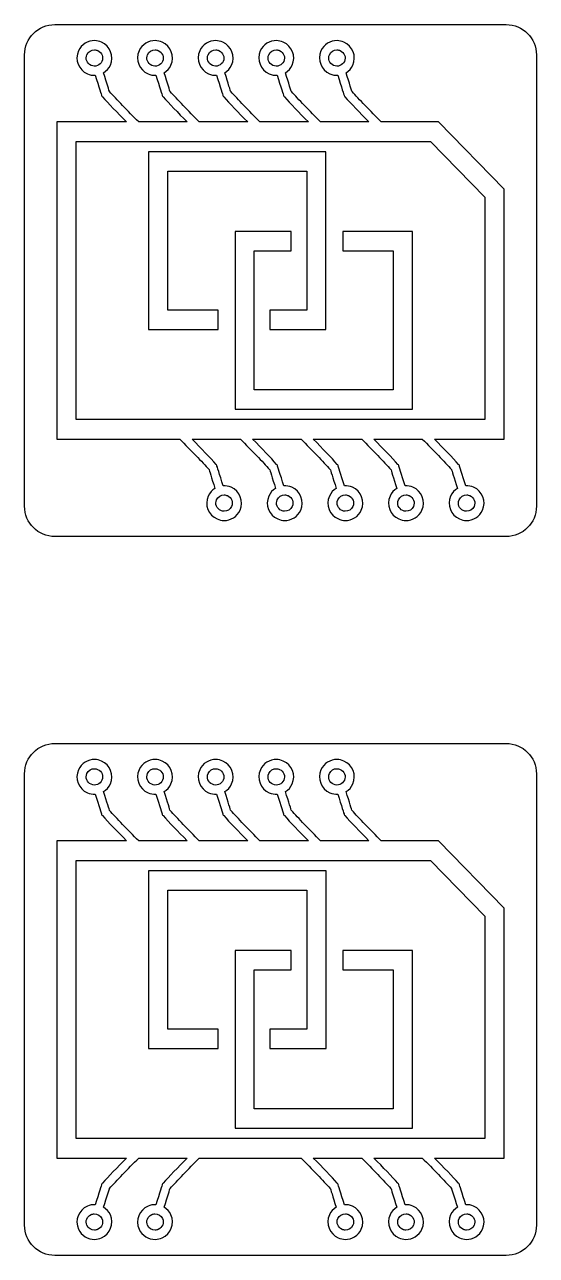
# Model space of a CAD drawing. Extents: x 3 to 1707, y 187 to 1378.
# Drawn here: x 1120.9 to 1289.9, y 659.2 to 1065.7 of the extents above; entities that cross this region are included whole.
import ezdxf

# ---------------------------------------------------------------- set-up
doc = ezdxf.new("R2010")
doc.units = 0
doc.layers.add('Drawings', color=7, linetype='CONTINUOUS')

msp = doc.modelspace()

# ---------------------------------------------------------------- linework, layer by layer
at = {"layer": 'Drawings', "color": 7}
for points in [[(1130.862334, 1065.653784), (1279.94102, 1065.653784)], [(1143.945612, 1057.325566), (1143.945612, 1057.319919)], [(1143.945612, 1057.325396), (1143.945612, 1057.325566)], [(1144.005051, 1060.358398), (1144.006322, 1060.358398)], [(1163.976326, 1057.325566), (1163.976326, 1057.319919)], [(1163.976326, 1057.325396), (1163.976326, 1057.325566)], [(1184.007039, 1057.325566), (1184.007039, 1057.319919)], [(1184.007039, 1057.325396), (1184.007039, 1057.325566)], [(1204.037753, 1057.325566), (1204.037753, 1057.319919)], [(1204.037753, 1057.325396), (1204.037753, 1057.325566)], [(1224.068466, 1057.325566), (1224.068466, 1057.319919)], [(1224.068466, 1057.325396), (1224.068466, 1057.325566)], [(1120.857044, 906.593741), (1120.857044, 1055.650001)], [(1289.94631, 1055.650001), (1289.94631, 906.593741)], [(1146.306123, 1042.244128), (1146.410883, 1042.006972), (1146.581718, 1041.819505)], [(1166.335707, 1042.244156), (1166.440467, 1042.007), (1166.611302, 1041.819534)], [(1186.366562, 1042.244184), (1186.471322, 1042.007028), (1186.642156, 1041.819562)], [(1206.397417, 1042.244213), (1206.502176, 1042.007056), (1206.673011, 1041.81959)], [(1226.428271, 1042.244241), (1226.533031, 1042.007085), (1226.703866, 1041.819618)], [(1154.512398, 1033.515059), (1131.547677, 1033.515059), (1131.547677, 931.959427), (1131.547677, 928.733595), (1172.133016, 928.733595)], [(1174.541982, 1033.515087), (1158.542768, 1033.515087)], [(1194.572837, 1033.515115), (1178.573623, 1033.515115)], [(1214.603691, 1033.515144), (1198.604477, 1033.515144)], [(1234.634546, 1033.515172), (1218.635332, 1033.515172)], [(1256.286833, 928.733737), (1279.25706, 928.733737), (1279.25706, 1011.298355), (1257.610449, 1033.5152), (1238.666187, 1033.5152)], [(1176.164431, 928.733624), (1192.163616, 928.733624)], [(1196.195031, 928.733652), (1212.194217, 928.733652)], [(1216.225632, 928.73368), (1232.224818, 928.73368)], [(1236.256233, 928.733708), (1252.255418, 928.733708)], [(1184.376466, 919.999049), (1184.271706, 920.236205), (1184.100589, 920.423672)], [(1204.407066, 919.999078), (1204.302306, 920.236234), (1204.131189, 920.4237)], [(1224.437667, 919.999106), (1224.332907, 920.236262), (1224.16179, 920.423728)], [(1244.468267, 919.999134), (1244.363508, 920.23629), (1244.192391, 920.423756)], [(1264.498868, 919.999162), (1264.394108, 920.236318), (1264.222991, 920.423785)], [(1186.797658, 910.321497), (1186.797658, 910.32161)], [(1206.828372, 910.321497), (1206.828372, 910.32161)], [(1226.859085, 910.321497), (1226.859085, 910.32161)], [(1246.889799, 910.321497), (1246.889799, 910.32161)], [(1266.920512, 910.321497), (1266.920512, 910.32161)], [(1279.94102, 896.589986), (1130.862334, 896.589986)], [(1130.862334, 828.232942), (1279.94102, 828.232942)], [(1144.00796, 822.937414), (1144.00796, 822.937527)], [(1120.857044, 669.172898), (1120.857044, 818.229158)], [(1143.941885, 819.904723), (1143.941885, 819.899076)], [(1143.941885, 819.904554), (1143.941885, 819.904723)], [(1163.972542, 819.904554), (1163.97257, 819.904723)], [(1163.97257, 819.904723), (1163.97257, 819.899076)], [(1184.003312, 819.904723), (1184.003312, 819.899076)], [(1184.003312, 819.904554), (1184.003312, 819.904723)], [(1204.033969, 819.904554), (1204.033997, 819.904723)], [(1204.033997, 819.904723), (1204.033997, 819.899076)], [(1224.064739, 819.904723), (1224.064739, 819.899076)], [(1224.064739, 819.904554), (1224.064739, 819.904723)], [(1289.94631, 818.229158), (1289.94631, 669.172898)], [(1146.307761, 804.823285), (1146.412521, 804.586129), (1146.583355, 804.398663)], [(1166.338616, 804.823201), (1166.443375, 804.586044), (1166.61421, 804.398578)], [(1186.36947, 804.823229), (1186.47423, 804.586073), (1186.645065, 804.398606)], [(1206.400325, 804.823257), (1206.505085, 804.586101), (1206.67592, 804.398635)], [(1226.43118, 804.823285), (1226.53594, 804.586129), (1226.706774, 804.398663)], [(1154.514036, 796.094216), (1131.549287, 796.094216), (1131.549287, 694.538585), (1131.549287, 691.312753), (1154.519542, 691.312753)], [(1174.54489, 796.094132), (1158.545676, 796.094132)], [(1194.575745, 796.09416), (1178.576531, 796.09416)], [(1214.6066, 796.094188), (1198.607386, 796.094188)], [(1234.637454, 796.094216), (1218.63824, 796.094216)], [(1256.289713, 691.312781), (1279.259968, 691.312781), (1279.259968, 773.877399), (1257.613329, 796.094245), (1238.669095, 796.094245)], [(1158.551183, 691.312725), (1174.550396, 691.312725)], [(1178.582037, 691.312696), (1212.190857, 691.312696)], [(1216.228004, 691.312725), (1232.221711, 691.312725)], [(1236.258859, 691.312753), (1252.252566, 691.312753)], [(1146.583355, 683.002801), (1146.412521, 682.815335), (1146.307761, 682.578179)], [(1166.61421, 683.002773), (1166.443375, 682.815306), (1166.338616, 682.57815)], [(1224.434278, 682.57815), (1224.329519, 682.815306), (1224.158684, 683.002773)], [(1244.465133, 682.578179), (1244.360373, 682.815335), (1244.189539, 683.002801)], [(1264.495988, 682.578207), (1264.391228, 682.815363), (1264.220393, 683.002829)], [(1143.886681, 672.900909), (1143.886681, 672.900767)], [(1163.917423, 672.900909), (1163.917395, 672.900767)], [(1226.860836, 672.900626), (1226.860836, 672.900767)], [(1246.891578, 672.900626), (1246.89155, 672.900767)], [(1266.922263, 672.900626), (1266.922263, 672.900767)], [(1279.94102, 659.169143), (1130.862334, 659.169143)]]:
    msp.add_lwpolyline(points, dxfattribs=at)
for points in [[(1130.862334, 1065.653784)], [(1137.840434, 1027.052412), (1254.996961, 1027.052412), (1272.959503, 1008.618321), (1272.959503, 935.190793), (1137.840434, 935.190793)], [(1161.819941, 1023.589481), (1161.819941, 964.929046), (1184.762608, 964.929046), (1184.762608, 971.309027), (1168.200854, 971.309027), (1168.200854, 1017.198489), (1214.05863, 1017.198489), (1214.05863, 971.309027), (1201.875862, 971.309027), (1201.875862, 964.929046), (1220.434037, 964.929046), (1220.434037, 968.116284), (1220.434037, 1023.589481)], [(1190.371434, 997.314159), (1190.371434, 994.126922), (1190.371434, 938.653725), (1248.98553, 938.653725), (1248.98553, 997.314159), (1226.042863, 997.314159), (1226.042863, 990.934179), (1242.604589, 990.934179), (1242.604589, 945.039211), (1196.746841, 945.039211), (1196.746841, 990.934179), (1208.92961, 990.934179), (1208.92961, 997.314159)], [(1130.862334, 828.232942)], [(1137.842185, 789.63157), (1254.998683, 789.63157), (1272.961281, 771.197478), (1272.961281, 697.76995), (1137.842185, 697.76995)], [(1161.821692, 786.168638), (1161.821692, 727.508203), (1184.764359, 727.508203), (1184.764359, 733.888184), (1168.202605, 733.888184), (1168.202605, 779.777647), (1214.054846, 779.777647), (1214.054846, 733.888184), (1201.877584, 733.888184), (1201.877584, 727.508203), (1220.435788, 727.508203), (1220.435788, 730.695441), (1220.435788, 786.168638)], [(1190.373157, 759.893317), (1190.373157, 756.706079), (1190.373157, 701.232882), (1248.987281, 701.232882), (1248.987281, 759.893317), (1226.044614, 759.893317), (1226.044614, 753.513336), (1242.606339, 753.513336), (1242.606339, 707.618368), (1196.748592, 707.618368), (1196.748592, 753.513336), (1208.925854, 753.513336), (1208.925854, 759.893317)]]:
    msp.add_lwpolyline(points, close=True, dxfattribs=at)
for points in [[(1120.857044, 1055.650001), (1120.857044, 1061.192086), (1125.319414, 1065.653784), (1130.862334, 1065.653784)], [(1279.94102, 1065.653784), (1285.483968, 1065.653784), (1289.94631, 1061.192086), (1289.94631, 1055.650001)], [(1138.645701, 1056.950577), (1137.368648, 1054.062494), (1138.706411, 1050.656932), (1141.596255, 1049.379536)], [(1144.006322, 1060.358398), (1141.765904, 1060.394536), (1139.603476, 1059.116716), (1138.645701, 1056.950577)], [(1141.44177, 1055.715219), (1141.896161, 1056.742896), (1142.891266, 1057.349592), (1143.945612, 1057.325396)], [(1143.945612, 1057.319919), (1144.29708, 1057.311449), (1144.650919, 1057.236632), (1144.998998, 1057.082763)], [(1146.233159, 1059.867626), (1145.51074, 1060.186968), (1144.751867, 1060.34637), (1144.005051, 1060.358398)], [(1144.998998, 1057.082763), (1146.391456, 1056.46723), (1147.011204, 1054.896296), (1146.40532, 1053.52607)], [(1149.183713, 1052.291051), (1150.460737, 1055.179133), (1149.12272, 1058.590257), (1146.233159, 1059.867626)], [(1158.675285, 1056.950605), (1157.398232, 1054.062523), (1158.735995, 1050.65696), (1161.625839, 1049.379564)], [(1164.035934, 1060.358426), (1161.795488, 1060.394564), (1159.63306, 1059.116744), (1158.675285, 1056.950605)], [(1161.472483, 1055.715219), (1161.926875, 1056.742896), (1162.92198, 1057.349592), (1163.976326, 1057.325396)], [(1163.976326, 1057.319919), (1164.327793, 1057.311449), (1164.681633, 1057.236632), (1165.029712, 1057.082763)], [(1166.264013, 1059.867654), (1165.541595, 1060.186996), (1164.782722, 1060.346399), (1164.035934, 1060.358426)], [(1165.029712, 1057.082763), (1166.422169, 1056.46723), (1167.041918, 1054.896296), (1166.436034, 1053.52607)], [(1169.214567, 1052.291079), (1170.491592, 1055.179161), (1169.153575, 1058.590286), (1166.264013, 1059.867654)], [(1178.706139, 1056.950633), (1177.429087, 1054.062551), (1178.766849, 1050.656989), (1181.656694, 1049.379592)], [(1184.066761, 1060.358454), (1181.826342, 1060.394592), (1179.663915, 1059.116772), (1178.706139, 1056.950633)], [(1181.503197, 1055.715219), (1181.957588, 1056.742896), (1182.952693, 1057.349592), (1184.007039, 1057.325396)], [(1184.007039, 1057.319919), (1184.358507, 1057.311449), (1184.712346, 1057.236632), (1185.060425, 1057.082763)], [(1186.294868, 1059.867682), (1185.572449, 1060.187024), (1184.813576, 1060.346427), (1184.066761, 1060.358454)], [(1185.060425, 1057.082763), (1186.452883, 1056.46723), (1187.072631, 1054.896296), (1186.466747, 1053.52607)], [(1189.245422, 1052.291107), (1190.522446, 1055.179189), (1189.18443, 1058.590314), (1186.294868, 1059.867682)], [(1198.736994, 1056.950661), (1197.459942, 1054.062579), (1198.797704, 1050.657017), (1201.687548, 1049.37962)], [(1204.097644, 1060.358482), (1201.857197, 1060.39462), (1199.694769, 1059.1168), (1198.736994, 1056.950661)], [(1201.53391, 1055.715219), (1201.988302, 1056.742896), (1202.983407, 1057.349592), (1204.037753, 1057.325396)], [(1204.037753, 1057.319919), (1204.38922, 1057.311449), (1204.74306, 1057.236632), (1205.091139, 1057.082763)], [(1206.325723, 1059.86771), (1205.603304, 1060.187052), (1204.844431, 1060.346455), (1204.097644, 1060.358482)], [(1205.091139, 1057.082763), (1206.483596, 1056.46723), (1207.103345, 1054.896296), (1206.497461, 1053.52607)], [(1209.276277, 1052.291136), (1210.553301, 1055.179218), (1209.215285, 1058.590342), (1206.325723, 1059.86771)], [(1218.767849, 1056.950689), (1217.490797, 1054.062607), (1218.828559, 1050.657045), (1221.718403, 1049.379648)], [(1224.12847, 1060.358511), (1221.888052, 1060.394649), (1219.725624, 1059.116829), (1218.767849, 1056.950689)], [(1221.564624, 1055.715219), (1222.019015, 1056.742896), (1223.01412, 1057.349592), (1224.068466, 1057.325396)], [(1224.068466, 1057.319919), (1224.419934, 1057.311449), (1224.773773, 1057.236632), (1225.121852, 1057.082763)], [(1226.356577, 1059.867738), (1225.634159, 1060.187081), (1224.875286, 1060.346483), (1224.12847, 1060.358511)], [(1225.121852, 1057.082763), (1226.51431, 1056.46723), (1227.134059, 1054.896296), (1226.528174, 1053.52607)], [(1229.307131, 1052.291164), (1230.584156, 1055.179246), (1229.246139, 1058.59037), (1226.356577, 1059.867738)], [(1142.826067, 1052.164059), (1141.433722, 1052.779536), (1140.835829, 1054.344936), (1141.44177, 1055.715219)], [(1146.40532, 1053.52607), (1145.799436, 1052.155815), (1144.218496, 1051.548555), (1142.826067, 1052.164059)], [(1162.85678, 1052.164059), (1161.464435, 1052.779536), (1160.866542, 1054.344936), (1161.472483, 1055.715219)], [(1166.436034, 1053.52607), (1165.83015, 1052.155815), (1164.249209, 1051.548555), (1162.85678, 1052.164059)], [(1182.887494, 1052.164059), (1181.495149, 1052.779536), (1180.897256, 1054.344936), (1181.503197, 1055.715219)], [(1186.466747, 1053.52607), (1185.860863, 1052.155815), (1184.279923, 1051.548555), (1182.887494, 1052.164059)], [(1202.918207, 1052.164059), (1201.525863, 1052.779536), (1200.92797, 1054.344936), (1201.53391, 1055.715219)], [(1206.497461, 1053.52607), (1205.891577, 1052.155815), (1204.310636, 1051.548555), (1202.918207, 1052.164059)], [(1222.948921, 1052.164059), (1221.556576, 1052.779536), (1220.958683, 1054.344936), (1221.564624, 1055.715219)], [(1226.528174, 1053.52607), (1225.92229, 1052.155815), (1224.34135, 1051.548555), (1222.948921, 1052.164059)], [(1141.596255, 1049.379536), (1142.44639, 1049.003756), (1143.33586, 1048.875466), (1144.210392, 1048.921852)], [(1144.210392, 1048.921852), (1145.382797, 1045.148783), (1146.306152, 1042.244128), (1146.306123, 1042.244128)], [(1146.944593, 1049.748991), (1147.89977, 1050.334908), (1148.699644, 1051.196321), (1149.183713, 1052.291051)], [(1148.902443, 1043.53996), (1148.8855, 1043.581463), (1148.010827, 1046.313248), (1146.944593, 1049.748991)], [(1161.625839, 1049.379564), (1162.475974, 1049.003784), (1163.365444, 1048.875494), (1164.239976, 1048.921881)], [(1164.239976, 1048.921881), (1165.412381, 1045.148811), (1166.335736, 1042.244156), (1166.335707, 1042.244156)], [(1166.975448, 1049.749019), (1167.930625, 1050.334936), (1168.730498, 1051.196349), (1169.214567, 1052.291079)], [(1168.933297, 1043.539989), (1168.916355, 1043.581491), (1168.041682, 1046.313276), (1166.975448, 1049.749019)], [(1181.656694, 1049.379592), (1182.506829, 1049.003812), (1183.396298, 1048.875522), (1184.270831, 1048.921909)], [(1184.270831, 1048.921909), (1185.443236, 1045.148839), (1186.36659, 1042.244184), (1186.366562, 1042.244184)], [(1187.006302, 1049.749047), (1187.96148, 1050.334964), (1188.761353, 1051.196378), (1189.245422, 1052.291107)], [(1188.964152, 1043.540017), (1188.94721, 1043.581519), (1188.072536, 1046.313304), (1187.006302, 1049.749047)], [(1201.687548, 1049.37962), (1202.537684, 1049.003841), (1203.427153, 1048.87555), (1204.301685, 1048.921937)], [(1204.301685, 1048.921937), (1205.474091, 1045.148867), (1206.397445, 1042.244213), (1206.397417, 1042.244213)], [(1207.037157, 1049.749076), (1207.992335, 1050.334993), (1208.792208, 1051.196406), (1209.276277, 1052.291136)], [(1208.995007, 1043.540045), (1208.978064, 1043.581547), (1208.103391, 1046.313332), (1207.037157, 1049.749076)], [(1221.718403, 1049.379648), (1222.568538, 1049.003869), (1223.458008, 1048.875579), (1224.33254, 1048.921965)], [(1224.33254, 1048.921965), (1225.504946, 1045.148896), (1226.4283, 1042.244241), (1226.428271, 1042.244241)], [(1227.068012, 1049.749104), (1228.023189, 1050.335021), (1228.823062, 1051.196434), (1229.307131, 1052.291164)], [(1229.025861, 1043.540073), (1229.008919, 1043.581576), (1228.134246, 1046.313361), (1227.068012, 1049.749104)], [(1146.581718, 1041.819505), (1148.498454, 1039.66257), (1151.506273, 1036.567739), (1154.512398, 1033.515059)], [(1158.542768, 1033.515087), (1154.994575, 1037.104192), (1151.151671, 1041.028194), (1148.902443, 1043.53996)], [(1166.611302, 1041.819534), (1168.528038, 1039.662598), (1171.535857, 1036.567767), (1174.541982, 1033.515087)], [(1178.573623, 1033.515115), (1175.02543, 1037.10422), (1171.182526, 1041.028223), (1168.933297, 1043.539989)], [(1186.642156, 1041.819562), (1188.558893, 1039.662627), (1191.566712, 1036.567795), (1194.572837, 1033.515115)], [(1198.604477, 1033.515144), (1195.056284, 1037.104248), (1191.213381, 1041.028251), (1188.964152, 1043.540017)], [(1206.673011, 1041.81959), (1208.589747, 1039.662655), (1211.597566, 1036.567823), (1214.603691, 1033.515144)], [(1218.635332, 1033.515172), (1215.087139, 1037.104276), (1211.244235, 1041.028279), (1208.995007, 1043.540045)], [(1226.703866, 1041.819618), (1228.620602, 1039.662683), (1231.628421, 1036.567852), (1234.634546, 1033.515172)], [(1238.666187, 1033.5152), (1235.117994, 1037.104305), (1231.27509, 1041.028307), (1229.025861, 1043.540073)], [(1172.133016, 928.733595), (1175.682564, 925.14322), (1179.528292, 921.216507), (1181.778876, 918.703217)], [(1184.100589, 920.423672), (1182.182638, 922.582019), (1179.172363, 925.679165), (1176.164431, 928.733624)], [(1192.163616, 928.733624), (1195.713165, 925.143249), (1199.558892, 921.216536), (1201.809476, 918.703245)], [(1204.131189, 920.4237), (1202.213239, 922.582047), (1199.202963, 925.679193), (1196.195031, 928.733652)], [(1212.194217, 928.733652), (1215.743765, 925.143277), (1219.589493, 921.216564), (1221.840077, 918.703273)], [(1224.16179, 920.423728), (1222.24384, 922.582075), (1219.233564, 925.679222), (1216.225632, 928.73368)], [(1232.224818, 928.73368), (1235.774366, 925.143305), (1239.620093, 921.216592), (1241.870677, 918.703301)], [(1244.192391, 920.423756), (1242.27444, 922.582103), (1239.264164, 925.67925), (1236.256233, 928.733708)], [(1252.255418, 928.733708), (1255.804966, 925.143333), (1259.650694, 921.21662), (1261.901278, 918.70333)], [(1264.222991, 920.423785), (1262.305041, 922.582132), (1259.294765, 925.679306), (1256.286833, 928.733737)], [(1181.778876, 918.703217), (1181.795818, 918.661714), (1182.670491, 915.92993), (1183.736725, 912.494186)], [(1186.472197, 913.321325), (1185.299792, 917.094395), (1184.376437, 919.999049), (1184.376466, 919.999049)], [(1201.809476, 918.703245), (1201.826419, 918.661743), (1202.701092, 915.929958), (1203.767326, 912.494214)], [(1206.502798, 913.321353), (1205.330392, 917.094423), (1204.407038, 919.999078), (1204.407066, 919.999078)], [(1221.840077, 918.703273), (1221.857019, 918.661771), (1222.731692, 915.929986), (1223.797926, 912.494243)], [(1226.533398, 913.321381), (1225.360993, 917.094451), (1224.437639, 919.999106), (1224.437667, 919.999106)], [(1241.870677, 918.703301), (1241.88762, 918.661799), (1242.762293, 915.930014), (1243.828527, 912.494271)], [(1246.563999, 913.321409), (1245.391593, 917.094479), (1244.468239, 919.999134), (1244.468267, 919.999134)], [(1261.901278, 918.70333), (1261.91822, 918.661827), (1262.792894, 915.930043), (1263.859128, 912.494299)], [(1266.594599, 913.321438), (1265.422194, 917.094507), (1264.49884, 919.999162), (1264.498868, 919.999162)], [(1183.736725, 912.494186), (1182.781548, 911.908269), (1181.981675, 911.046856), (1181.497606, 909.952126)], [(1189.086334, 912.863642), (1188.236199, 913.239421), (1187.346729, 913.367711), (1186.472197, 913.321325)], [(1192.036888, 905.292601), (1193.313941, 908.180683), (1191.976178, 911.586245), (1189.086334, 912.863642)], [(1203.767326, 912.494214), (1202.812148, 911.908298), (1202.012275, 911.046884), (1201.528206, 909.952154)], [(1209.116935, 912.86367), (1208.266799, 913.239449), (1207.37733, 913.36774), (1206.502798, 913.321353)], [(1212.067489, 905.292629), (1213.344541, 908.180711), (1212.006779, 911.586273), (1209.116935, 912.86367)], [(1223.797926, 912.494243), (1222.842749, 911.908326), (1222.042876, 911.046912), (1221.558807, 909.952183)], [(1229.147535, 912.863698), (1228.2974, 913.239478), (1227.40793, 913.367768), (1226.533398, 913.321381)], [(1232.098089, 905.292657), (1233.375142, 908.180739), (1232.03738, 911.586302), (1229.147535, 912.863698)], [(1243.828527, 912.494271), (1242.87335, 911.908354), (1242.073476, 911.046941), (1241.589407, 909.952211)], [(1249.178136, 912.863726), (1248.328001, 913.239506), (1247.438531, 913.367796), (1246.563999, 913.321409)], [(1252.12869, 905.292685), (1253.405742, 908.180767), (1252.06798, 911.58633), (1249.178136, 912.863726)], [(1263.859128, 912.494299), (1262.90395, 911.908382), (1262.104077, 911.046969), (1261.620008, 909.952239)], [(1269.208736, 912.863755), (1268.358601, 913.239534), (1267.469132, 913.367824), (1266.594599, 913.321438)], [(1272.15929, 905.292714), (1273.436343, 908.180796), (1272.098581, 911.586358), (1269.208736, 912.863755)], [(1130.862334, 896.589986), (1125.319414, 896.589986), (1120.857044, 901.051656), (1120.857044, 906.593741)], [(1181.497606, 909.952126), (1180.220581, 907.064044), (1181.558598, 903.65292), (1184.44816, 902.375552)], [(1185.683619, 905.165666), (1184.291161, 905.781199), (1183.671385, 907.352132), (1184.277269, 908.722359)], [(1184.277269, 908.722359), (1184.731689, 909.750064), (1185.737185, 910.346144), (1186.797658, 910.321497)], [(1189.240848, 906.527789), (1188.786456, 905.500112), (1187.791351, 904.89895), (1186.737005, 904.923145)], [(1186.797658, 910.32161), (1187.151159, 910.31314), (1187.508443, 910.238323), (1187.856551, 910.084454)], [(1187.856551, 910.084454), (1189.248895, 909.468977), (1189.846788, 907.898072), (1189.240848, 906.527789)], [(1201.528206, 909.952154), (1200.251182, 907.064072), (1201.589198, 903.652948), (1204.47876, 902.37558)], [(1205.714332, 905.165666), (1204.321875, 905.781199), (1203.702098, 907.352132), (1204.307982, 908.722359)], [(1204.307982, 908.722359), (1204.762402, 909.750064), (1205.767898, 910.346144), (1206.828372, 910.321497)], [(1209.271561, 906.527789), (1208.817169, 905.500112), (1207.822065, 904.89895), (1206.767718, 904.923145)], [(1206.828372, 910.32161), (1207.181872, 910.31314), (1207.539157, 910.238323), (1207.887264, 910.084454)], [(1207.887264, 910.084454), (1209.279609, 909.468977), (1209.877502, 907.898072), (1209.271561, 906.527789)], [(1221.558807, 909.952183), (1220.281783, 907.064101), (1221.619799, 903.652976), (1224.509361, 902.375608)], [(1225.745046, 905.165666), (1224.352588, 905.781199), (1223.732812, 907.352132), (1224.338696, 908.722359)], [(1224.338696, 908.722359), (1224.793116, 909.750064), (1225.798612, 910.346144), (1226.859085, 910.321497)], [(1229.302275, 906.527789), (1228.847883, 905.500112), (1227.852778, 904.89895), (1226.798432, 904.923145)], [(1226.859085, 910.32161), (1227.212586, 910.31314), (1227.56987, 910.238323), (1227.917978, 910.084454)], [(1227.917978, 910.084454), (1229.310322, 909.468977), (1229.908215, 907.898072), (1229.302275, 906.527789)], [(1241.589407, 909.952211), (1240.312383, 907.064129), (1241.6504, 903.653005), (1244.539961, 902.375636)], [(1245.775759, 905.165666), (1244.383302, 905.781199), (1243.763525, 907.352132), (1244.369409, 908.722359)], [(1244.369409, 908.722359), (1244.823829, 909.750064), (1245.829325, 910.346144), (1246.889799, 910.321497)], [(1249.332988, 906.527789), (1248.878596, 905.500112), (1247.883492, 904.89895), (1246.829146, 904.923145)], [(1246.889799, 910.32161), (1247.243299, 910.31314), (1247.600584, 910.238323), (1247.948691, 910.084454)], [(1247.948691, 910.084454), (1249.341036, 909.468977), (1249.938929, 907.898072), (1249.332988, 906.527789)], [(1261.620008, 909.952239), (1260.342984, 907.064157), (1261.681, 903.653033), (1264.570562, 902.375665)], [(1265.806473, 905.165666), (1264.414015, 905.781199), (1263.794239, 907.352132), (1264.400123, 908.722359)], [(1264.400123, 908.722359), (1264.854543, 909.750064), (1265.860039, 910.346144), (1266.920512, 910.321497)], [(1269.363702, 906.527789), (1268.90931, 905.500112), (1267.914205, 904.89895), (1266.859859, 904.923145)], [(1266.920512, 910.32161), (1267.274013, 910.31314), (1267.631297, 910.238323), (1267.979405, 910.084454)], [(1267.979405, 910.084454), (1269.371749, 909.468977), (1269.969642, 907.898072), (1269.363702, 906.527789)], [(1289.94631, 906.593741), (1289.94631, 901.051656), (1285.483968, 896.589986), (1279.94102, 896.589986)], [(1186.737005, 904.923145), (1186.385537, 904.931615), (1186.031698, 905.011796), (1185.683619, 905.165666)], [(1186.676239, 901.884808), (1188.916657, 901.84867), (1191.079113, 903.126461), (1192.036888, 905.292601)], [(1206.767718, 904.923145), (1206.416251, 904.931615), (1206.062411, 905.011796), (1205.714332, 905.165666)], [(1206.706839, 901.884836), (1208.947258, 901.848698), (1211.109714, 903.12649), (1212.067489, 905.292629)], [(1226.798432, 904.923145), (1226.446964, 904.931615), (1226.093125, 905.011796), (1225.745046, 905.165666)], [(1226.73744, 901.884864), (1228.977858, 901.848726), (1231.140314, 903.126518), (1232.098089, 905.292657)], [(1246.829146, 904.923145), (1246.477678, 904.931615), (1246.123838, 905.011796), (1245.775759, 905.165666)], [(1246.76804, 901.884892), (1249.008459, 901.848754), (1251.170915, 903.126546), (1252.12869, 905.292685)], [(1266.859859, 904.923145), (1266.508391, 904.931615), (1266.154552, 905.011796), (1265.806473, 905.165666)], [(1266.798641, 901.884921), (1269.039059, 901.848783), (1271.201515, 903.126574), (1272.15929, 905.292714)], [(1184.44816, 902.375552), (1185.170578, 902.05621), (1185.929423, 901.896807), (1186.676239, 901.884808)], [(1204.47876, 902.37558), (1205.201179, 902.056238), (1205.960024, 901.896835), (1206.706839, 901.884836)], [(1224.509361, 902.375608), (1225.23178, 902.056266), (1225.990624, 901.896863), (1226.73744, 901.884864)], [(1244.539961, 902.375636), (1245.26238, 902.056294), (1246.021225, 901.896891), (1246.76804, 901.884892)], [(1264.570562, 902.375665), (1265.292981, 902.056322), (1266.051825, 901.89692), (1266.798641, 901.884921)], [(1120.857044, 818.229158), (1120.857044, 823.771244), (1125.319414, 828.232942), (1130.862334, 828.232942)], [(1279.94102, 828.232942), (1285.483968, 828.232942), (1289.94631, 823.771244), (1289.94631, 818.229158)], [(1144.00796, 822.937527), (1141.767541, 822.973665), (1139.605085, 821.695873), (1138.647338, 819.529734)], [(1146.236067, 822.44667), (1145.513648, 822.766012), (1144.754775, 822.925415), (1144.00796, 822.937414)], [(1149.186621, 814.870095), (1150.463645, 817.758177), (1149.125629, 821.169302), (1146.236067, 822.44667)], [(1164.038815, 822.937442), (1161.798396, 822.97358), (1159.63594, 821.695788), (1158.678165, 819.529649)], [(1166.266893, 822.446698), (1165.544503, 822.76604), (1164.78563, 822.925443), (1164.038815, 822.937442)], [(1169.217476, 814.870124), (1170.4945, 817.758206), (1169.156484, 821.16933), (1166.266893, 822.446698)], [(1184.069669, 822.93747), (1181.829251, 822.973608), (1179.666795, 821.695817), (1178.709048, 819.529678)], [(1186.297776, 822.446727), (1185.575358, 822.766069), (1184.816485, 822.925471), (1184.069669, 822.93747)], [(1189.24833, 814.870152), (1190.525355, 817.758234), (1189.187338, 821.169358), (1186.297776, 822.446727)], [(1204.100524, 822.937499), (1201.860105, 822.973637), (1199.69765, 821.695845), (1198.739874, 819.529706)], [(1206.328603, 822.446755), (1205.606212, 822.766097), (1204.84734, 822.9255), (1204.100524, 822.937499)], [(1209.279185, 814.87018), (1210.556209, 817.758262), (1209.218193, 821.169387), (1206.328603, 822.446755)], [(1224.131379, 822.937527), (1221.89096, 822.973665), (1219.728504, 821.695873), (1218.770757, 819.529734)], [(1226.359486, 822.446783), (1225.637067, 822.766125), (1224.878194, 822.925528), (1224.131379, 822.937527)], [(1229.31004, 814.870208), (1230.587064, 817.75829), (1229.249048, 821.169415), (1226.359486, 822.446783)], [(1138.647338, 819.529734), (1137.370258, 816.641652), (1138.708048, 813.236089), (1141.597893, 811.958693)], [(1142.822283, 814.743217), (1141.429938, 815.358694), (1140.832102, 816.929627), (1141.438014, 818.29991)], [(1141.438014, 818.29991), (1141.892406, 819.327587), (1142.887511, 819.928749), (1143.941885, 819.904554)], [(1143.941885, 819.899076), (1144.293324, 819.890607), (1144.647164, 819.81579), (1144.995243, 819.66192)], [(1144.995243, 819.66192), (1146.3877, 819.046387), (1147.007477, 817.475453), (1146.401565, 816.105227)], [(1158.678165, 819.529649), (1157.401113, 816.641567), (1158.738875, 813.236005), (1161.628747, 811.958608)], [(1162.852996, 814.743217), (1161.460652, 815.358694), (1160.862815, 816.929627), (1161.468727, 818.29991)], [(1161.468727, 818.29991), (1161.923119, 819.327587), (1162.918224, 819.928749), (1163.972542, 819.904554)], [(1163.97257, 819.899076), (1164.324038, 819.890607), (1164.677877, 819.81579), (1165.025956, 819.66192)], [(1165.025956, 819.66192), (1166.418414, 819.046387), (1167.038191, 817.475453), (1166.432278, 816.105227)], [(1178.709048, 819.529678), (1177.431967, 816.641595), (1178.769758, 813.236033), (1181.659602, 811.958637)], [(1182.88371, 814.743217), (1181.491365, 815.358694), (1180.893529, 816.929627), (1181.499441, 818.29991)], [(1181.499441, 818.29991), (1181.953833, 819.327587), (1182.948938, 819.928749), (1184.003312, 819.904554)], [(1184.003312, 819.899076), (1184.354751, 819.890607), (1184.708591, 819.81579), (1185.05667, 819.66192)], [(1185.05667, 819.66192), (1186.449127, 819.046387), (1187.068904, 817.475453), (1186.462992, 816.105227)], [(1198.739874, 819.529706), (1197.462822, 816.641624), (1198.800584, 813.236061), (1201.690457, 811.958665)], [(1202.914423, 814.743217), (1201.522079, 815.358694), (1200.924242, 816.929627), (1201.530155, 818.29991)], [(1201.530155, 818.29991), (1201.984546, 819.327587), (1202.979651, 819.928749), (1204.033969, 819.904554)], [(1204.033997, 819.899076), (1204.385465, 819.890607), (1204.739304, 819.81579), (1205.087383, 819.66192)], [(1205.087383, 819.66192), (1206.479841, 819.046387), (1207.099618, 817.475453), (1206.493705, 816.105227)], [(1218.770757, 819.529734), (1217.493677, 816.641652), (1218.831467, 813.236089), (1221.721311, 811.958693)], [(1222.945137, 814.743217), (1221.552792, 815.358694), (1220.954956, 816.929627), (1221.560868, 818.29991)], [(1221.560868, 818.29991), (1222.01526, 819.327587), (1223.010365, 819.928749), (1224.064739, 819.904554)], [(1224.064739, 819.899076), (1224.416178, 819.890607), (1224.770018, 819.81579), (1225.118097, 819.66192)], [(1225.118097, 819.66192), (1226.510554, 819.046387), (1227.130331, 817.475453), (1226.524419, 816.105227)], [(1146.401565, 816.105227), (1145.795709, 814.734973), (1144.21474, 814.127712), (1142.822283, 814.743217)], [(1146.947501, 812.328035), (1147.902679, 812.913952), (1148.702552, 813.775366), (1149.186621, 814.870095)], [(1166.432278, 816.105227), (1165.826422, 814.734973), (1164.245454, 814.127712), (1162.852996, 814.743217)], [(1166.978356, 812.328064), (1167.933534, 812.913981), (1168.733407, 813.775394), (1169.217476, 814.870124)], [(1186.462992, 816.105227), (1185.857136, 814.734973), (1184.276167, 814.127712), (1182.88371, 814.743217)], [(1187.009211, 812.328092), (1187.964388, 812.914009), (1188.764261, 813.775422), (1189.24833, 814.870152)], [(1206.493705, 816.105227), (1205.88785, 814.734973), (1204.306881, 814.127712), (1202.914423, 814.743217)], [(1207.040066, 812.32812), (1207.995243, 812.914037), (1208.795116, 813.77545), (1209.279185, 814.87018)], [(1226.524419, 816.105227), (1225.918563, 814.734973), (1224.337594, 814.127712), (1222.945137, 814.743217)], [(1227.07092, 812.328148), (1228.026098, 812.914065), (1228.825971, 813.775479), (1229.31004, 814.870208)], [(1141.597893, 811.958693), (1142.448028, 811.582913), (1143.337497, 811.454623), (1144.21203, 811.50101)], [(1144.21203, 811.50101), (1145.384435, 807.72794), (1146.307789, 804.823285), (1146.307761, 804.823285)], [(1148.905351, 806.119005), (1148.888409, 806.160507), (1148.013735, 808.892292), (1146.947501, 812.328035)], [(1161.628747, 811.958608), (1162.478883, 811.582829), (1163.368352, 811.454539), (1164.242884, 811.500925)], [(1164.242884, 811.500925), (1165.41529, 807.727855), (1166.338644, 804.823201), (1166.338616, 804.823201)], [(1168.936206, 806.119033), (1168.919263, 806.160535), (1168.04459, 808.89232), (1166.978356, 812.328064)], [(1181.659602, 811.958637), (1182.509737, 811.582857), (1183.399207, 811.454567), (1184.273739, 811.500953)], [(1184.273739, 811.500953), (1185.446145, 807.727884), (1186.369499, 804.823229), (1186.36947, 804.823229)], [(1188.96706, 806.119061), (1188.950118, 806.160564), (1188.075445, 808.892349), (1187.009211, 812.328092)], [(1201.690457, 811.958665), (1202.540592, 811.582885), (1203.430062, 811.454595), (1204.304594, 811.500982)], [(1204.304594, 811.500982), (1205.476999, 807.727912), (1206.400353, 804.823257), (1206.400325, 804.823257)], [(1208.997915, 806.11909), (1208.980973, 806.160592), (1208.1063, 808.892377), (1207.040066, 812.32812)], [(1221.721311, 811.958693), (1222.571447, 811.582913), (1223.460916, 811.454623), (1224.335448, 811.50101)], [(1224.335448, 811.50101), (1225.507854, 807.72794), (1226.431208, 804.823285), (1226.43118, 804.823285)], [(1229.02877, 806.119118), (1229.011828, 806.16062), (1228.137154, 808.892405), (1227.07092, 812.328148)], [(1158.545676, 796.094132), (1154.997483, 799.683236), (1151.15458, 803.607239), (1148.905351, 806.119005)], [(1178.576531, 796.09416), (1175.028338, 799.683264), (1171.185434, 803.607267), (1168.936206, 806.119033)], [(1198.607386, 796.094188), (1195.059193, 799.683293), (1191.216289, 803.607295), (1188.96706, 806.119061)], [(1218.63824, 796.094216), (1215.090048, 799.683321), (1211.247144, 803.607324), (1208.997915, 806.11909)], [(1238.669095, 796.094245), (1235.120902, 799.683349), (1231.277998, 803.607352), (1229.02877, 806.119118)], [(1146.583355, 804.398663), (1148.500064, 802.241728), (1151.507911, 799.146896), (1154.514036, 796.094216)], [(1166.61421, 804.398578), (1168.530918, 802.241643), (1171.538765, 799.14684), (1174.54489, 796.094132)], [(1186.645065, 804.398606), (1188.561773, 802.241671), (1191.56962, 799.146868), (1194.575745, 796.09416)], [(1206.67592, 804.398635), (1208.592628, 802.241699), (1211.600475, 799.146896), (1214.6066, 796.094188)], [(1226.706774, 804.398663), (1228.623482, 802.241728), (1231.63133, 799.146924), (1234.637454, 796.094216)], [(1154.519542, 691.312753), (1151.511638, 688.258294), (1148.501306, 685.161148), (1146.583355, 683.002801)], [(1148.905351, 681.282346), (1151.155878, 683.795637), (1155.001691, 687.72235), (1158.551183, 691.312725)], [(1174.550396, 691.312725), (1171.542493, 688.258266), (1168.532161, 685.16112), (1166.61421, 683.002773)], [(1168.936206, 681.282318), (1171.186761, 683.795608), (1175.032545, 687.722321), (1178.582037, 691.312696)], [(1212.190857, 691.312696), (1215.740377, 687.722321), (1219.586133, 683.795608), (1221.836688, 681.282318)], [(1224.158684, 683.002773), (1222.240846, 685.160978), (1219.235766, 688.258464), (1216.228004, 691.312725)], [(1232.221711, 691.312725), (1235.771232, 687.72235), (1239.616987, 683.795637), (1241.867543, 681.282346)], [(1244.189539, 683.002801), (1242.271701, 685.161007), (1239.266621, 688.258492), (1236.258859, 691.312753)], [(1252.252566, 691.312753), (1255.802086, 687.722378), (1259.647842, 683.795665), (1261.898398, 681.282374)], [(1264.220393, 683.002829), (1262.302556, 685.161035), (1259.297476, 688.25852), (1256.289713, 691.312781)], [(1146.307761, 682.578179), (1146.307789, 682.578179), (1145.384407, 679.673524), (1144.21203, 675.900454)], [(1146.947501, 675.073315), (1148.013707, 678.509059), (1148.888437, 681.240844), (1148.905351, 681.282346)], [(1166.338616, 682.57815), (1166.338644, 682.57815), (1165.41529, 679.673496), (1164.242884, 675.900426)], [(1166.978356, 675.073287), (1168.04459, 678.509031), (1168.919263, 681.240815), (1168.936206, 681.282318)], [(1221.836688, 681.282318), (1221.853631, 681.240815), (1222.728304, 678.509031), (1223.794538, 675.073287)], [(1226.53001, 675.900426), (1225.357604, 679.673496), (1224.43425, 682.57815), (1224.434278, 682.57815)], [(1241.867543, 681.282346), (1241.884485, 681.240844), (1242.759159, 678.509059), (1243.825393, 675.073315)], [(1246.560865, 675.900454), (1245.388459, 679.673524), (1244.465105, 682.578179), (1244.465133, 682.578179)], [(1261.898398, 681.282374), (1261.91534, 681.240872), (1262.790013, 678.509087), (1263.856247, 675.073344)], [(1266.591719, 675.900482), (1265.419314, 679.673552), (1264.49596, 682.578207), (1264.495988, 682.578207)], [(1141.597921, 675.442771), (1138.708077, 674.165374), (1137.370343, 670.759812), (1138.647367, 667.87173)], [(1144.21203, 675.900454), (1143.337526, 675.946756), (1142.448056, 675.818579), (1141.597921, 675.442771)], [(1149.186649, 672.531255), (1148.70258, 673.625985), (1147.902679, 674.487399), (1146.947501, 675.073315)], [(1161.628776, 675.442743), (1158.738931, 674.165346), (1157.401141, 670.759784), (1158.678165, 667.871702)], [(1164.242884, 675.900426), (1163.36838, 675.946728), (1162.478854, 675.81855), (1161.628776, 675.442743)], [(1169.217504, 672.531227), (1168.733435, 673.625957), (1167.933562, 674.48737), (1166.978356, 675.073287)], [(1223.794538, 675.073287), (1222.839361, 674.48737), (1222.039487, 673.625957), (1221.555418, 672.531227)], [(1229.144147, 675.442743), (1228.294012, 675.818522), (1227.404542, 675.946812), (1226.53001, 675.900426)], [(1232.094701, 667.871702), (1233.371782, 670.759784), (1232.033991, 674.165346), (1229.144147, 675.442743)], [(1243.825393, 675.073315), (1242.870215, 674.487399), (1242.070342, 673.625985), (1241.586273, 672.531255)], [(1249.175001, 675.442771), (1248.324866, 675.81855), (1247.435397, 675.946841), (1246.560865, 675.900454)], [(1252.125584, 667.87173), (1253.402636, 670.759812), (1252.064874, 674.165374), (1249.175001, 675.442771)], [(1263.856247, 675.073344), (1262.90107, 674.487427), (1262.101197, 673.626013), (1261.617128, 672.531284)], [(1269.205856, 675.442799), (1268.355721, 675.818579), (1267.466251, 675.946869), (1266.591719, 675.900482)], [(1272.15641, 667.871758), (1273.433491, 670.75984), (1272.0957, 674.165403), (1269.205856, 675.442799)], [(1141.438014, 669.107088), (1140.832073, 670.47737), (1141.429543, 672.048276), (1142.822283, 672.663752)], [(1142.822283, 672.663752), (1143.17039, 672.817622), (1143.533209, 672.892721), (1143.886681, 672.900909)], [(1143.886681, 672.900767), (1144.947155, 672.926177), (1145.947145, 672.329334), (1146.401565, 671.301629)], [(1146.401565, 671.301629), (1147.007449, 669.931403), (1146.387446, 668.360497), (1144.995215, 667.744964)], [(1146.236095, 664.954681), (1149.125657, 666.232049), (1150.463645, 669.643173), (1149.186649, 672.531255)], [(1161.468727, 669.107088), (1160.862815, 670.47737), (1161.460256, 672.048276), (1162.852996, 672.663752)], [(1162.852996, 672.663752), (1163.201132, 672.817622), (1163.563951, 672.892721), (1163.917423, 672.900909)], [(1163.917395, 672.900767), (1164.977868, 672.926177), (1165.977886, 672.329334), (1166.432278, 671.301629)], [(1166.432278, 671.301629), (1167.038162, 669.931403), (1166.41816, 668.360497), (1165.025928, 667.744964)], [(1166.266893, 664.954653), (1169.156484, 666.232021), (1170.494528, 669.643145), (1169.217504, 672.531227)], [(1221.555418, 672.531227), (1220.278394, 669.643145), (1221.616411, 666.232021), (1224.505972, 664.954653)], [(1225.746797, 667.744823), (1224.354339, 668.360356), (1223.734562, 669.931262), (1224.340446, 671.301488)], [(1224.340446, 671.301488), (1224.794866, 672.329193), (1225.800362, 672.925273), (1226.860836, 672.900626)], [(1226.860836, 672.900767), (1227.214337, 672.892297), (1227.571621, 672.81748), (1227.919728, 672.663611)], [(1227.919728, 672.663611), (1229.312073, 672.048134), (1229.909938, 670.477229), (1229.303997, 669.106946)], [(1241.586273, 672.531255), (1240.309249, 669.643173), (1241.647265, 666.232049), (1244.536855, 664.954681)], [(1245.77751, 667.744823), (1244.385053, 668.360356), (1243.765276, 669.931262), (1244.371188, 671.301488)], [(1244.371188, 671.301488), (1244.825608, 672.329193), (1245.831104, 672.925273), (1246.891578, 672.900626)], [(1246.89155, 672.900767), (1247.24505, 672.892297), (1247.602335, 672.81748), (1247.950442, 672.663611)], [(1247.950442, 672.663611), (1249.342787, 672.048134), (1249.940651, 670.477229), (1249.334711, 669.106946)], [(1261.617128, 672.531284), (1260.340104, 669.643202), (1261.67812, 666.232077), (1264.567682, 664.954709)], [(1265.808224, 667.744823), (1264.415766, 668.360356), (1263.795989, 669.931262), (1264.401873, 671.301488)], [(1264.401873, 671.301488), (1264.856294, 672.329193), (1265.861789, 672.925273), (1266.922263, 672.900626)], [(1266.922263, 672.900767), (1267.275764, 672.892297), (1267.633048, 672.81748), (1267.981155, 672.663611)], [(1267.981155, 672.663611), (1269.3735, 672.048134), (1269.971365, 670.477229), (1269.365424, 669.106946)], [(1130.862334, 659.169143), (1125.319414, 659.169143), (1120.857044, 663.630813), (1120.857044, 669.172898)], [(1138.647367, 667.87173), (1139.605114, 665.705591), (1141.767598, 664.427799), (1144.007988, 664.463937)], [(1143.941857, 667.502444), (1142.887482, 667.477034), (1141.892406, 668.079411), (1141.438014, 669.107088)], [(1144.995215, 667.744964), (1144.647135, 667.591095), (1144.293296, 667.510914), (1143.941857, 667.502444)], [(1158.678165, 667.871702), (1159.635912, 665.705562), (1161.798396, 664.427771), (1164.038815, 664.463909)], [(1163.972542, 667.502444), (1162.918224, 667.477034), (1161.923091, 668.079411), (1161.468727, 669.107088)], [(1165.025928, 667.744964), (1164.677849, 667.591095), (1164.323981, 667.510914), (1163.972542, 667.502444)], [(1226.800154, 667.502303), (1226.448715, 667.510772), (1226.094876, 667.590954), (1225.746797, 667.744823)], [(1226.73408, 664.463909), (1228.974498, 664.427771), (1231.136954, 665.705562), (1232.094701, 667.871702)], [(1229.303997, 669.106946), (1228.849605, 668.07927), (1227.854501, 667.478107), (1226.800154, 667.502303)], [(1246.830896, 667.502303), (1246.479429, 667.510772), (1246.125589, 667.590954), (1245.77751, 667.744823)], [(1246.764934, 664.463937), (1249.005353, 664.427799), (1251.167809, 665.705591), (1252.125584, 667.87173)], [(1249.334711, 669.106946), (1248.880319, 668.07927), (1247.885214, 667.478107), (1246.830896, 667.502303)], [(1266.861582, 667.502303), (1266.510142, 667.510772), (1266.156303, 667.590954), (1265.808224, 667.744823)], [(1266.795789, 664.463965), (1269.036208, 664.427827), (1271.198663, 665.705619), (1272.15641, 667.871758)], [(1269.365424, 669.106946), (1268.911032, 668.07927), (1267.915928, 667.478107), (1266.861582, 667.502303)], [(1289.94631, 669.172898), (1289.94631, 663.630813), (1285.483968, 659.169143), (1279.94102, 659.169143)], [(1144.007988, 664.463937), (1144.754804, 664.47523), (1145.513676, 664.635311), (1146.236095, 664.954681)], [(1164.038815, 664.463909), (1164.785602, 664.475202), (1165.544503, 664.635282), (1166.266893, 664.954653)], [(1224.505972, 664.954653), (1225.228391, 664.635311), (1225.987264, 664.475908), (1226.73408, 664.463909)], [(1244.536855, 664.954681), (1245.259246, 664.635339), (1246.018119, 664.475936), (1246.764934, 664.463937)], [(1264.567682, 664.954709), (1265.290101, 664.635367), (1266.048973, 664.475964), (1266.795789, 664.463965)]]:
    msp.add_open_spline(points, degree=3, dxfattribs=at)

doc.saveas('drawing.dxf')
